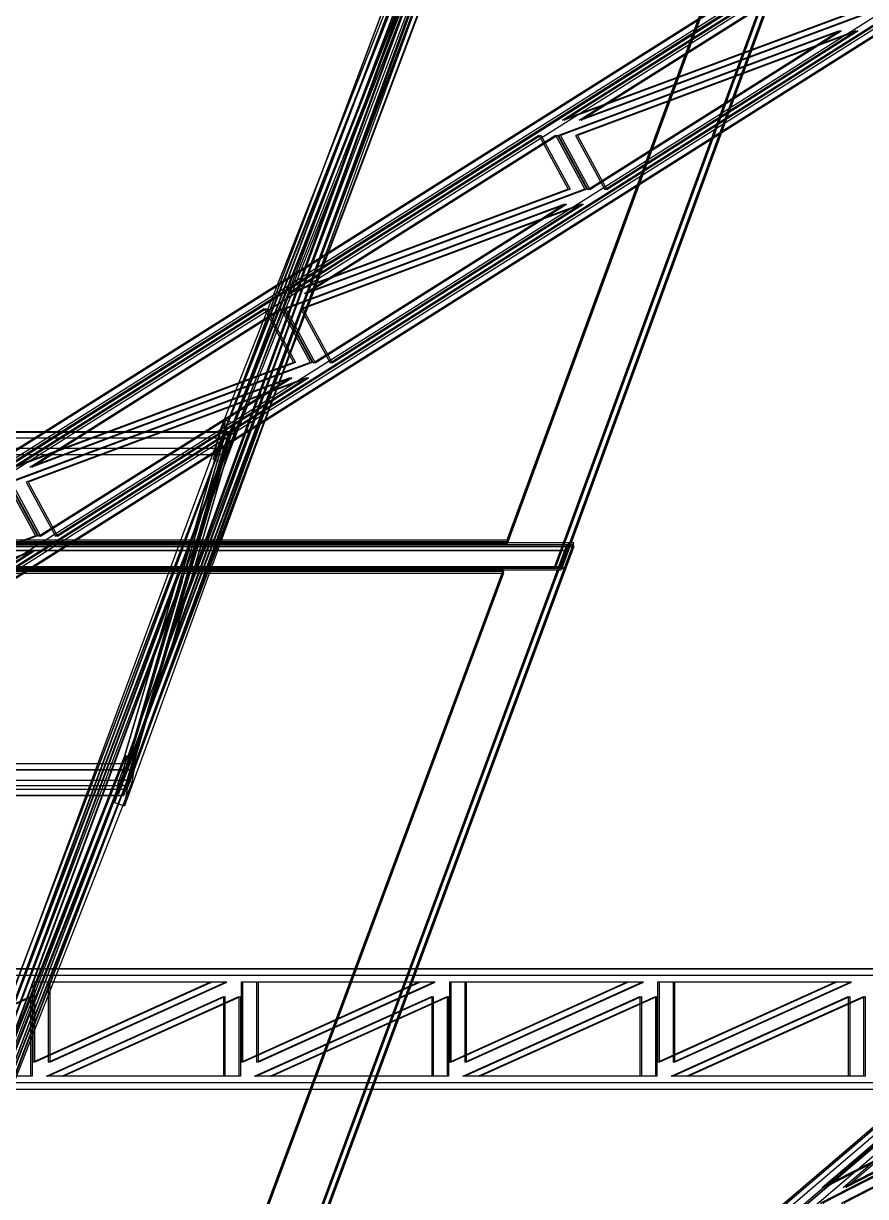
# Model space of a CAD drawing. Header units: millimetres. Extents: x -48000 to 1060615, y -2000 to 333000.
# Drawn here: x -32847 to -30333, y 16089 to 19591 of the extents above; entities that cross this region are included whole.
import ezdxf

# ---------------------------------------------------------------- set-up
doc = ezdxf.new("R2010")
doc.units = ezdxf.units.MM
doc.layers.add('D-STR-STRC', color=7, linetype='Continuous', lineweight=25)

msp = doc.modelspace()

# ---------------------------------------------------------------- linework, layer by layer
at = {"layer": 'D-STR-STRC'}
for points in [[(-35055.09, 17970.19), (-31242.21, 17970.19), (-27552.29, 28040.82), (-31165.18, 28040.82)], [(-35055.09, 17964.69), (-31242.21, 17964.69), (-27552.29, 28035.31), (-31165.18, 28035.31)], [(-31242.21, 17958.92), (-35055.09, 17958.92), (-31165.18, 28029.55), (-27552.29, 28029.55)], [(-31257.23, 17970.19), (-31257.23, 17970.19), (-27567.32, 28040.82), (-27567.32, 28040.82)], [(-29737.33, 25040.92), (-32563.24, 17291.4), (-32264.53, 18327.68)], [(-29737.31, 25041.02), (-30147.45, 23695.37), (-32563.22, 17291.5)], [(-32264.51, 18327.79), (-30147.45, 23695.38), (-29737.31, 25041.03)], [(-29722.12, 25036.12), (-30132.26, 23690.47), (-32548.03, 17286.6)], [(-29722.12, 25036.12), (-32548.03, 17286.6), (-32249.32, 18322.87)], [(-32249.32, 18322.87), (-30132.26, 23690.47), (-29722.12, 25036.12)], [(-32264.53, 18327.67), (-32563.25, 17291.39), (-30147.48, 23695.26)], [(-32249.32, 18322.87), (-32548.03, 17286.6), (-30132.26, 23690.47)], [(-35405.72, 16718.36), (-35265.3, 16459.42), (-25424.6, 22670.53), (-25565.02, 22929.47)], [(-35405.72, 16718.36), (-35265.3, 16459.42), (-25424.6, 22670.53), (-25565.02, 22929.47)], [(-35399.71, 16718.36), (-35259.29, 16459.42), (-25418.6, 22670.53), (-25559.02, 22929.47)], [(-35399.71, 16718.36), (-35259.29, 16459.42), (-25418.6, 22670.53), (-25559.02, 22929.47)], [(-35355.44, 16718.36), (-35215.01, 16459.42), (-25374.32, 22670.53), (-25514.74, 22929.47)], [(-35355.44, 16718.36), (-35215.01, 16459.42), (-25374.32, 22670.53), (-25514.74, 22929.47)], [(-35349.43, 16718.36), (-35209.01, 16459.42), (-25368.31, 22670.53), (-25508.73, 22929.47)], [(-35349.43, 16718.36), (-35209.01, 16459.42), (-25368.31, 22670.53), (-25508.73, 22929.47)], [(-30870.92, 21980.25), (-32422.01, 17726.68), (-32258.06, 18295.47)], [(-30855.71, 21975.45), (-32406.81, 17721.88), (-32242.85, 18290.67)], [(-32262.6, 18280.99), (-32438.24, 17671.67), (-31017.8, 21437.06)], [(-32247.39, 18276.19), (-32423.03, 17666.87), (-31002.59, 21432.27)], [(-31403.07, 18043.9), (-34834.61, 18043.9), (-33602.33, 21242.35), (-30227.98, 21242.35)], [(-31403.07, 18038.14), (-34834.61, 18038.14), (-33602.33, 21236.59), (-30227.98, 21236.59)], [(-34834.43, 18049.87), (-31402.9, 18049.87), (-30228.15, 21247.39), (-33602.51, 21247.39)], [(-34834.43, 18044.36), (-31402.9, 18044.36), (-30228.15, 21241.89), (-33602.51, 21241.89)], [(-31228.04, 18049.87), (-31228.04, 18049.87), (-30056.45, 21247.39), (-30056.45, 21247.39)], [(-31213.02, 18044.36), (-31213.02, 18044.36), (-30041.43, 21241.89), (-30041.43, 21241.89)], [(-31238.3, 19302.35), (-30488.65, 19775.5), (-30401.12, 19614.1)], [(-31238.3, 19302.35), (-30488.65, 19775.5), (-30401.12, 19614.1)], [(-31232.3, 19302.35), (-30482.64, 19775.5), (-30395.11, 19614.1)], [(-31232.3, 19302.35), (-30482.64, 19775.5), (-30395.11, 19614.1)], [(-31188.02, 19302.35), (-30438.37, 19775.5), (-30350.84, 19614.1)], [(-31188.02, 19302.35), (-30438.37, 19775.5), (-30350.84, 19614.1)], [(-31182.01, 19302.35), (-30432.36, 19775.5), (-30344.83, 19614.1)], [(-31182.01, 19302.35), (-30432.36, 19775.5), (-30344.83, 19614.1)], [(-31249.26, 19257.2), (-31161.73, 19095.79), (-30412.07, 19568.95)], [(-31249.26, 19257.2), (-31161.73, 19095.79), (-30412.07, 19568.95)], [(-31243.25, 19257.2), (-31155.72, 19095.79), (-30406.07, 19568.95)], [(-31243.25, 19257.2), (-31155.72, 19095.79), (-30406.07, 19568.95)], [(-31198.97, 19257.2), (-31111.44, 19095.79), (-30361.79, 19568.95)], [(-31198.97, 19257.2), (-31111.44, 19095.79), (-30361.79, 19568.95)], [(-31192.97, 19257.2), (-31105.44, 19095.79), (-30355.79, 19568.95)], [(-31192.97, 19257.2), (-31105.44, 19095.79), (-30355.79, 19568.95)], [(-32058.36, 18784.75), (-31308.71, 19257.91), (-31221.18, 19096.5)], [(-32058.36, 18784.75), (-31308.71, 19257.91), (-31221.18, 19096.5)], [(-32052.36, 18784.75), (-31302.7, 19257.91), (-31215.17, 19096.5)], [(-32052.36, 18784.75), (-31302.7, 19257.91), (-31215.17, 19096.5)], [(-32008.08, 18784.75), (-31258.42, 19257.91), (-31170.89, 19096.5)], [(-32008.08, 18784.75), (-31258.42, 19257.91), (-31170.89, 19096.5)], [(-32002.07, 18784.75), (-31252.42, 19257.91), (-31164.89, 19096.5)], [(-32002.07, 18784.75), (-31252.42, 19257.91), (-31164.89, 19096.5)], [(-32069.31, 18739.61), (-31981.79, 18578.2), (-31232.13, 19051.36)], [(-32069.31, 18739.61), (-31981.79, 18578.2), (-31232.13, 19051.36)], [(-32063.31, 18739.61), (-31975.78, 18578.2), (-31226.13, 19051.36)], [(-32063.31, 18739.61), (-31975.78, 18578.2), (-31226.13, 19051.36)], [(-32019.03, 18739.61), (-31931.5, 18578.2), (-31181.85, 19051.36)], [(-32019.03, 18739.61), (-31931.5, 18578.2), (-31181.85, 19051.36)], [(-32013.03, 18739.61), (-31925.5, 18578.2), (-31175.85, 19051.36)], [(-32013.03, 18739.61), (-31925.5, 18578.2), (-31175.85, 19051.36)], [(-32878.42, 18267.16), (-32128.76, 18740.32), (-32041.24, 18578.91)], [(-32878.42, 18267.16), (-32128.76, 18740.32), (-32041.24, 18578.91)], [(-32872.41, 18267.16), (-32122.76, 18740.32), (-32035.23, 18578.91)], [(-32872.41, 18267.16), (-32122.76, 18740.32), (-32035.23, 18578.91)], [(-32828.13, 18267.16), (-32078.48, 18740.32), (-31990.95, 18578.91)], [(-32828.13, 18267.16), (-32078.48, 18740.32), (-31990.95, 18578.91)], [(-32822.13, 18267.16), (-32072.48, 18740.32), (-31984.95, 18578.91)], [(-32822.13, 18267.16), (-32072.48, 18740.32), (-31984.95, 18578.91)], [(-32889.37, 18222.01), (-32801.84, 18060.61), (-32052.19, 18533.76)], [(-32889.37, 18222.01), (-32801.84, 18060.61), (-32052.19, 18533.76)], [(-32883.37, 18222.01), (-32795.84, 18060.61), (-32046.19, 18533.76)], [(-32883.37, 18222.01), (-32795.84, 18060.61), (-32046.19, 18533.76)], [(-32839.09, 18222.01), (-32751.56, 18060.61), (-32001.91, 18533.76)], [(-32839.09, 18222.01), (-32751.56, 18060.61), (-32001.91, 18533.76)], [(-32833.09, 18222.01), (-32745.56, 18060.61), (-31995.9, 18533.76)], [(-32833.09, 18222.01), (-32745.56, 18060.61), (-31995.9, 18533.76)], [(-32244.93, 18406.57), (-32251.36, 18353.15), (-32221.01, 18343.46), (-32214.58, 18396.88)], [(-32240.57, 18377.34), (-35420.92, 9808.04), (-35259.7, 10451.77)], [(-32240.54, 18377.54), (-32539.26, 17368.18), (-35420.89, 9808.24)], [(-32225.38, 18372.59), (-32524.1, 17363.24), (-35405.73, 9803.29)], [(-32225.38, 18372.59), (-35405.73, 9803.29), (-35244.51, 10447.02)], [(-35259.67, 10451.98), (-32539.25, 17368.19), (-32240.54, 18377.55)], [(-35244.51, 10447.02), (-32524.1, 17363.24), (-32225.38, 18372.59)], [(-34150.12, 17332.24), (-32531.76, 17332.37), (-32232.36, 18369.76), (-33850.72, 18369.62)], [(-34150.12, 17332.24), (-32531.76, 17332.37), (-32232.36, 18369.76), (-33850.72, 18369.62)], [(-34143.22, 17363.69), (-32524.87, 17363.83), (-32226.26, 18372.13), (-33844.61, 18372)], [(-34143.22, 17363.69), (-32524.87, 17363.83), (-32226.26, 18372.13), (-33844.61, 18372)], [(-33850.76, 18354.43), (-32230.76, 18354.43), (-32225.38, 18372.59), (-33845.38, 18372.59)], [(-33850.76, 18354.43), (-32230.76, 18354.43), (-32225.38, 18372.59), (-33845.38, 18372.59)], [(-32263.08, 18369.36), (-32281.16, 18290.94), (-32250.76, 18281.24), (-32232.68, 18359.66)], [(-34167.16, 17287.07), (-32548.8, 17287.2), (-32250.19, 18322.41), (-33868.55, 18322.27)], [(-34167.16, 17287.07), (-32548.8, 17287.2), (-32250.19, 18322.41), (-33868.55, 18322.27)], [(-34161.27, 17316.36), (-32542.92, 17316.5), (-32245.16, 18322.51), (-33863.51, 18322.38)], [(-34161.27, 17316.36), (-32542.92, 17316.5), (-32245.16, 18322.51), (-33863.51, 18322.38)], [(-33874.61, 18304.54), (-32254.61, 18304.54), (-32249.32, 18322.87), (-33869.32, 18322.87)], [(-33874.61, 18304.54), (-32254.61, 18304.54), (-32249.32, 18322.87), (-33869.32, 18322.87)], [(-33648.19, 17749.57), (-32898.54, 18222.72), (-32811.01, 18061.32)], [(-33648.19, 17749.57), (-32898.54, 18222.72), (-32811.01, 18061.32)], [(-33642.19, 17749.57), (-32892.54, 18222.72), (-32805.01, 18061.32)], [(-33642.19, 17749.57), (-32892.54, 18222.72), (-32805.01, 18061.32)], [(-38586.9, 8970.36), (-34571.71, 8970.36), (-31204.31, 18040.78), (-35039.5, 18040.78)], [(-38586.9, 8964.79), (-34571.71, 8964.79), (-31204.31, 18035.21), (-35039.5, 18035.21)], [(-35039.5, 18035.21), (-31204.31, 18035.21), (-31204.31, 18035.21), (-35039.5, 18035.21)], [(-35038.8, 18035.21), (-31205.02, 18035.21), (-31205.02, 18035.21), (-35038.8, 18035.21)], [(-35038.8, 18035.21), (-35038.8, 18035.21), (-31205.02, 18035.21), (-31205.02, 18035.21)], [(-34586.71, 8970.36), (-34586.71, 8970.36), (-31219.31, 18040.78), (-31219.31, 18040.78)], [(-31204.31, 18035.21), (-31204.31, 18035.21), (-31224.31, 18035.21), (-31224.31, 18035.21)], [(-34571.71, 8958.96), (-38586.9, 8958.96), (-35039.5, 18029.38), (-31204.31, 18029.38)], [(-35033.93, 18017.66), (-31223.51, 18017.66), (-31223.51, 18017.66), (-35033.93, 18017.66)], [(-35033.93, 18017.66), (-35033.93, 18017.66), (-31223.51, 18017.66), (-31223.51, 18017.66)], [(-33659.15, 17704.42), (-33571.62, 17543.02), (-32821.97, 18016.17)], [(-33659.15, 17704.42), (-33571.62, 17543.02), (-32821.97, 18016.17)], [(-33653.14, 17704.42), (-33565.61, 17543.02), (-32815.96, 18016.17)], [(-33653.14, 17704.42), (-33565.61, 17543.02), (-32815.96, 18016.17)], [(-35066.01, 17965.62), (-35066.01, 17965.62), (-31230.85, 17965.62), (-31230.85, 17965.62)], [(-35065.99, 17965.67), (-31230.84, 17965.67), (-31230.84, 17965.67), (-35065.99, 17965.67)], [(-35055.09, 17964.69), (-31242.21, 17964.69), (-31242.21, 17964.69), (-35055.09, 17964.69)], [(-35054.39, 17964.69), (-31242.92, 17964.69), (-31242.92, 17964.69), (-35054.39, 17964.69)], [(-35054.39, 17964.69), (-35054.39, 17964.69), (-31242.92, 17964.69), (-31242.92, 17964.69)], [(-31242.21, 17964.69), (-31242.21, 17964.69), (-31262.21, 17964.69), (-31262.21, 17964.69)], [(-33042.84, 13578.99), (-36598.16, 13578.99), (-34890.32, 17956.22), (-31413.71, 17956.22)], [(-33042.84, 13573.16), (-36598.16, 13573.16), (-34890.32, 17950.4), (-31413.71, 17950.4)], [(-36597.98, 13585.02), (-33042.67, 13585.02), (-31413.88, 17961.33), (-34890.5, 17961.33)], [(-36597.98, 13579.45), (-33042.67, 13579.45), (-31413.88, 17955.76), (-34890.5, 17955.76)], [(-32388.89, 17930.88), (-32548.06, 17393.03), (-34083.59, 13364.61)], [(-34064.96, 13539.52), (-32546.32, 17400.41), (-32379.57, 17963.87)], [(-34049.81, 13534.56), (-32531.17, 17395.45), (-32364.41, 17958.91)], [(-32873.52, 13585.02), (-32873.52, 13585.02), (-31248.81, 17961.33), (-31248.81, 17961.33)], [(-32858.52, 13579.45), (-32858.52, 13579.45), (-31233.81, 17955.76), (-31233.81, 17955.76)], [(-32373.73, 17925.94), (-32532.91, 17388.09), (-34068.43, 13359.66)], [(-32540.79, 17404.7), (-32552.93, 17336.3), (-32522.58, 17326.61), (-32510.44, 17395.01)], [(-32518.72, 17381.4), (-34138.72, 17381.4), (-34144.1, 17363.24), (-32524.1, 17363.24)], [(-32518.72, 17381.4), (-34138.72, 17381.4), (-34144.1, 17363.24), (-32524.1, 17363.24)], [(-35259.71, 10451.75), (-35420.93, 9808.02), (-32539.29, 17367.96)], [(-35244.51, 10447.02), (-35405.73, 9803.29), (-32524.1, 17363.24)], [(-32542.75, 17304.94), (-34162.75, 17304.94), (-34168.03, 17286.6), (-32548.03, 17286.6)], [(-32542.75, 17304.94), (-34162.75, 17304.94), (-34168.03, 17286.6), (-32548.03, 17286.6)], [(-32565.83, 17322.44), (-32575.84, 17265.32), (-32545.44, 17255.62), (-32535.43, 17312.73)], [(-29736.37, 16768.89), (-29736.37, 16408.89), (-35332.62, 16408.89), (-35332.62, 16768.89)], [(-29736.37, 16768.89), (-29736.37, 16408.89), (-35332.62, 16408.89), (-35332.62, 16768.89)], [(-29731.88, 16768.89), (-29731.88, 16408.89), (-35328.13, 16408.89), (-35328.13, 16768.89)], [(-29731.88, 16768.89), (-29731.88, 16408.89), (-35328.13, 16408.89), (-35328.13, 16768.89)], [(-29690.34, 16768.89), (-29690.34, 16408.89), (-35286.6, 16408.89), (-35286.6, 16768.89)], [(-29690.34, 16768.89), (-29690.34, 16408.89), (-35286.6, 16408.89), (-35286.6, 16768.89)], [(-29685.85, 16768.89), (-29685.85, 16408.89), (-35282.11, 16408.89), (-35282.11, 16768.89)], [(-29685.85, 16768.89), (-29685.85, 16408.89), (-35282.11, 16408.89), (-35282.11, 16768.89)], [(-38225.68, 9541.97), (-38065.95, 9302.47), (-29666.3, 16469.14), (-29826.02, 16708.64)], [(-38225.68, 9541.97), (-38065.95, 9302.47), (-29666.3, 16469.14), (-29826.02, 16708.64)], [(-38218.2, 9541.97), (-38058.48, 9302.47), (-29658.82, 16469.14), (-29818.54, 16708.64)], [(-38218.2, 9541.97), (-38058.48, 9302.47), (-29658.82, 16469.14), (-29818.54, 16708.64)], [(-38163.06, 9541.97), (-38003.34, 9302.47), (-29603.68, 16469.14), (-29763.4, 16708.64)], [(-38163.06, 9541.97), (-38003.34, 9302.47), (-29603.68, 16469.14), (-29763.4, 16708.64)], [(-38155.58, 9541.97), (-37995.86, 9302.47), (-29596.2, 16469.14), (-29755.93, 16708.64)], [(-38155.58, 9541.97), (-37995.86, 9302.47), (-29596.2, 16469.14), (-29755.93, 16708.64)], [(-32290.3, 16728.89), (-32819, 16728.89), (-32819, 16490.89)], [(-32290.3, 16728.89), (-32819, 16728.89), (-32819, 16490.89)], [(-32285.81, 16728.89), (-32814.51, 16728.89), (-32814.51, 16490.89)], [(-32285.81, 16728.89), (-32814.51, 16728.89), (-32814.51, 16490.89)], [(-32244.27, 16728.89), (-32772.98, 16728.89), (-32772.98, 16490.89)], [(-32244.27, 16728.89), (-32772.98, 16728.89), (-32772.98, 16490.89)], [(-32239.78, 16728.89), (-32768.49, 16728.89), (-32768.49, 16490.89)], [(-32239.78, 16728.89), (-32768.49, 16728.89), (-32768.49, 16490.89)], [(-31668.49, 16728.89), (-32197.2, 16728.89), (-32197.2, 16490.89)], [(-31668.49, 16728.89), (-32197.2, 16728.89), (-32197.2, 16490.89)], [(-31664, 16728.89), (-32192.71, 16728.89), (-32192.71, 16490.89)], [(-31664, 16728.89), (-32192.71, 16728.89), (-32192.71, 16490.89)], [(-31622.47, 16728.89), (-32151.17, 16728.89), (-32151.17, 16490.89)], [(-31622.47, 16728.89), (-32151.17, 16728.89), (-32151.17, 16490.89)], [(-31617.98, 16728.89), (-32146.68, 16728.89), (-32146.68, 16490.89)], [(-31617.98, 16728.89), (-32146.68, 16728.89), (-32146.68, 16490.89)], [(-31046.69, 16728.89), (-31575.39, 16728.89), (-31575.39, 16490.89)], [(-31046.69, 16728.89), (-31575.39, 16728.89), (-31575.39, 16490.89)], [(-31042.2, 16728.89), (-31570.9, 16728.89), (-31570.9, 16490.89)], [(-31042.2, 16728.89), (-31570.9, 16728.89), (-31570.9, 16490.89)], [(-31000.66, 16728.89), (-31529.37, 16728.89), (-31529.37, 16490.89)], [(-31000.66, 16728.89), (-31529.37, 16728.89), (-31529.37, 16490.89)], [(-30996.17, 16728.89), (-31524.88, 16728.89), (-31524.88, 16490.89)], [(-30996.17, 16728.89), (-31524.88, 16728.89), (-31524.88, 16490.89)], [(-30424.88, 16728.89), (-30953.59, 16728.89), (-30953.59, 16490.89)], [(-30424.88, 16728.89), (-30953.59, 16728.89), (-30953.59, 16490.89)], [(-30420.39, 16728.89), (-30949.1, 16728.89), (-30949.1, 16490.89)], [(-30420.39, 16728.89), (-30949.1, 16728.89), (-30949.1, 16490.89)], [(-30378.86, 16728.89), (-30907.56, 16728.89), (-30907.56, 16490.89)], [(-30378.86, 16728.89), (-30907.56, 16728.89), (-30907.56, 16490.89)], [(-30374.37, 16728.89), (-30903.07, 16728.89), (-30903.07, 16490.89)], [(-30374.37, 16728.89), (-30903.07, 16728.89), (-30903.07, 16490.89)], [(-32825.77, 16686.89), (-32825.77, 16448.89), (-33354.47, 16448.89)], [(-32825.77, 16686.89), (-32825.77, 16448.89), (-33354.47, 16448.89)], [(-32821.28, 16686.89), (-32821.28, 16448.89), (-33349.98, 16448.89)], [(-32821.28, 16686.89), (-32821.28, 16448.89), (-33349.98, 16448.89)], [(-32249.99, 16686.89), (-32249.99, 16448.89), (-32778.69, 16448.89)], [(-32249.99, 16686.89), (-32249.99, 16448.89), (-32778.69, 16448.89)], [(-32245.5, 16686.89), (-32245.5, 16448.89), (-32774.2, 16448.89)], [(-32245.5, 16686.89), (-32245.5, 16448.89), (-32774.2, 16448.89)], [(-32203.96, 16686.89), (-32203.96, 16448.89), (-32732.67, 16448.89)], [(-32203.96, 16686.89), (-32203.96, 16448.89), (-32732.67, 16448.89)], [(-32199.47, 16686.89), (-32199.47, 16448.89), (-32728.18, 16448.89)], [(-32199.47, 16686.89), (-32199.47, 16448.89), (-32728.18, 16448.89)], [(-31628.18, 16686.89), (-31628.18, 16448.89), (-32156.88, 16448.89)], [(-31628.18, 16686.89), (-31628.18, 16448.89), (-32156.88, 16448.89)], [(-31623.69, 16686.89), (-31623.69, 16448.89), (-32152.39, 16448.89)], [(-31623.69, 16686.89), (-31623.69, 16448.89), (-32152.39, 16448.89)], [(-31582.16, 16686.89), (-31582.16, 16448.89), (-32110.86, 16448.89)], [(-31582.16, 16686.89), (-31582.16, 16448.89), (-32110.86, 16448.89)], [(-31577.67, 16686.89), (-31577.67, 16448.89), (-32106.37, 16448.89)], [(-31577.67, 16686.89), (-31577.67, 16448.89), (-32106.37, 16448.89)], [(-31006.38, 16686.89), (-31006.38, 16448.89), (-31535.08, 16448.89)], [(-31006.38, 16686.89), (-31006.38, 16448.89), (-31535.08, 16448.89)], [(-31001.88, 16686.89), (-31001.88, 16448.89), (-31530.59, 16448.89)], [(-31001.88, 16686.89), (-31001.88, 16448.89), (-31530.59, 16448.89)], [(-30960.35, 16686.89), (-30960.35, 16448.89), (-31489.05, 16448.89)], [(-30960.35, 16686.89), (-30960.35, 16448.89), (-31489.05, 16448.89)], [(-30955.86, 16686.89), (-30955.86, 16448.89), (-31484.56, 16448.89)], [(-30955.86, 16686.89), (-30955.86, 16448.89), (-31484.56, 16448.89)], [(-30384.57, 16686.89), (-30384.57, 16448.89), (-30913.27, 16448.89)], [(-30384.57, 16686.89), (-30384.57, 16448.89), (-30913.27, 16448.89)], [(-30380.08, 16686.89), (-30380.08, 16448.89), (-30908.78, 16448.89)], [(-30380.08, 16686.89), (-30380.08, 16448.89), (-30908.78, 16448.89)], [(-30338.54, 16686.89), (-30338.54, 16448.89), (-30867.25, 16448.89)], [(-30338.54, 16686.89), (-30338.54, 16448.89), (-30867.25, 16448.89)], [(-30334.05, 16686.89), (-30334.05, 16448.89), (-30862.76, 16448.89)], [(-30334.05, 16686.89), (-30334.05, 16448.89), (-30862.76, 16448.89)], [(-30461.99, 16115.92), (-29875.3, 16616.49), (-29775.74, 16467.2)], [(-30461.99, 16115.92), (-29875.3, 16616.49), (-29775.74, 16467.2)], [(-30454.52, 16115.92), (-29867.83, 16616.49), (-29768.27, 16467.2)], [(-30454.52, 16115.92), (-29867.83, 16616.49), (-29768.27, 16467.2)], [(-30399.38, 16115.92), (-29812.69, 16616.49), (-29713.13, 16467.2)], [(-30399.38, 16115.92), (-29812.69, 16616.49), (-29713.13, 16467.2)], [(-30391.9, 16115.92), (-29805.21, 16616.49), (-29705.65, 16467.2)], [(-30391.9, 16115.92), (-29805.21, 16616.49), (-29705.65, 16467.2)], [(-30467.72, 16069.7), (-30368.15, 15920.41), (-29781.47, 16420.98)], [(-30467.72, 16069.7), (-30368.15, 15920.41), (-29781.47, 16420.98)], [(-30460.24, 16069.7), (-30360.68, 15920.41), (-29773.99, 16420.98)], [(-30460.24, 16069.7), (-30360.68, 15920.41), (-29773.99, 16420.98)], [(-30405.1, 16069.7), (-30305.54, 15920.41), (-29718.85, 16420.98)], [(-30405.1, 16069.7), (-30305.54, 15920.41), (-29718.85, 16420.98)], [(-30397.62, 16069.7), (-30298.06, 15920.41), (-29711.37, 16420.98)], [(-30397.62, 16069.7), (-30298.06, 15920.41), (-29711.37, 16420.98)]]:
    msp.add_lwpolyline(points, close=True, dxfattribs=at)
for points in [[(-31262.21, 17964.69), (-27572.29, 28035.31)], [(-31242.21, 17964.69), (-27552.29, 28035.31)], [(-31242.21, 17964.69), (-27552.29, 28035.31)], [(-29739.91, 25071.96), (-32565.83, 17322.44)], [(-29709.51, 25062.25), (-32535.43, 17312.73)], [(-29749.93, 25014.84), (-32575.84, 17265.32)], [(-29719.53, 25005.14), (-32545.44, 17255.62)], [(-32254.61, 18304.54), (-29727.79, 25017.52)], [(-29727.79, 25017.52), (-32254.61, 18304.54)], [(-32249.32, 18322.87), (-29722.12, 25036.12)], [(-29722.12, 25036.12), (-32249.32, 18322.87)], [(-32542.75, 17304.94), (-30126.6, 23709.07)], [(-30126.6, 23709.07), (-32542.75, 17304.94)], [(-32263.08, 18369.36), (-30146.03, 23736.96)], [(-32232.68, 18359.66), (-30115.63, 23727.25)], [(-32548.03, 17286.6), (-30132.26, 23690.47)], [(-30132.26, 23690.47), (-32548.03, 17286.6)], [(-32281.16, 18290.94), (-30164.1, 23658.54)], [(-32250.76, 18281.24), (-30133.7, 23648.83)], [(-35405.72, 16718.36), (-25565.02, 22929.47)], [(-35405.72, 16718.36), (-25565.02, 22929.47)], [(-35396.36, 16701.1), (-25555.66, 22912.21)], [(-35396.36, 16701.1), (-25555.66, 22912.21)], [(-35349.43, 16718.36), (-25508.73, 22929.47)], [(-35349.43, 16718.36), (-25508.73, 22929.47)], [(-35340.07, 16701.1), (-25499.37, 22912.21)], [(-35340.07, 16701.1), (-25499.37, 22912.21)], [(-35274.66, 16476.68), (-25433.96, 22687.79)], [(-35274.66, 16476.68), (-25433.96, 22687.79)], [(-35265.3, 16459.42), (-25424.6, 22670.53)], [(-35265.3, 16459.42), (-25424.6, 22670.53)], [(-35218.37, 16476.68), (-25377.67, 22687.79)], [(-35218.37, 16476.68), (-25377.67, 22687.79)], [(-35209.01, 16459.42), (-25368.31, 22670.53)], [(-35209.01, 16459.42), (-25368.31, 22670.53)], [(-32244.93, 18406.57), (-35425.28, 9837.27)], [(-32214.58, 18396.88), (-35394.93, 9827.57)], [(-32251.36, 18353.15), (-35431.71, 9783.85)], [(-35248.79, 10429.93), (-32230.76, 18354.43)], [(-32230.76, 18354.43), (-35248.79, 10429.93)], [(-35244.51, 10447.02), (-32225.38, 18372.59)], [(-32225.38, 18372.59), (-35244.51, 10447.02)], [(-32250.19, 18322.41), (-32232.36, 18369.76)], [(-32232.36, 18369.76), (-32250.19, 18322.41)], [(-32245.16, 18322.51), (-32226.26, 18372.13)], [(-32226.26, 18372.13), (-32245.16, 18322.51)], [(-32221.01, 18343.46), (-35401.36, 9774.15)], [(-34591.71, 8964.79), (-31224.31, 18035.21)], [(-34571.71, 8964.79), (-31204.31, 18035.21)], [(-34571.71, 8964.79), (-31204.31, 18035.21)], [(-31230.85, 17965.62), (-31205.02, 18035.21)], [(-31230.84, 17965.67), (-31205.02, 18035.21)], [(-31242.92, 17964.69), (-31223.51, 18017.66)], [(-31242.92, 17964.69), (-31223.51, 18017.66)], [(-35261.21, 10488.48), (-32540.79, 17404.7)], [(-35401.45, 9820.38), (-32518.72, 17381.4)], [(-32518.72, 17381.4), (-35401.45, 9820.38)], [(-35230.86, 10478.8), (-32510.44, 17395.01)], [(-35405.73, 9803.29), (-32524.1, 17363.24)], [(-32524.1, 17363.24), (-35405.73, 9803.29)], [(-35273.34, 10420.09), (-32552.93, 17336.3)], [(-32542.92, 17316.5), (-32524.87, 17363.83)], [(-32524.87, 17363.83), (-32542.92, 17316.5)], [(-35242.99, 10410.4), (-32522.58, 17326.61)], [(-32548.8, 17287.2), (-32531.76, 17332.37)], [(-32531.76, 17332.37), (-32548.8, 17287.2)], [(-29736.37, 16768.89), (-35332.62, 16768.89)], [(-29736.37, 16768.89), (-35332.62, 16768.89)], [(-29736.37, 16748.89), (-35332.62, 16748.89)], [(-29736.37, 16748.89), (-35332.62, 16748.89)], [(-29685.85, 16768.89), (-35282.11, 16768.89)], [(-29685.85, 16768.89), (-35282.11, 16768.89)], [(-29685.85, 16748.89), (-35282.11, 16748.89)], [(-29685.85, 16748.89), (-35282.11, 16748.89)], [(-38225.68, 9541.97), (-29826.02, 16708.64)], [(-38225.68, 9541.97), (-29826.02, 16708.64)], [(-38155.58, 9541.97), (-29755.93, 16708.64)], [(-38155.58, 9541.97), (-29755.93, 16708.64)], [(-38215.03, 9526.01), (-29815.37, 16692.67)], [(-38215.03, 9526.01), (-29815.37, 16692.67)], [(-38144.93, 9526.01), (-29745.28, 16692.67)], [(-38144.93, 9526.01), (-29745.28, 16692.67)], [(-29736.37, 16428.89), (-35332.62, 16428.89)], [(-29736.37, 16428.89), (-35332.62, 16428.89)], [(-29685.85, 16428.89), (-35282.11, 16428.89)], [(-29685.85, 16428.89), (-35282.11, 16428.89)], [(-29736.37, 16408.89), (-35332.62, 16408.89)], [(-29736.37, 16408.89), (-35332.62, 16408.89)], [(-29685.85, 16408.89), (-35282.11, 16408.89)], [(-29685.85, 16408.89), (-35282.11, 16408.89)]]:
    msp.add_lwpolyline(points, dxfattribs=at)

doc.saveas('drawing.dxf')
